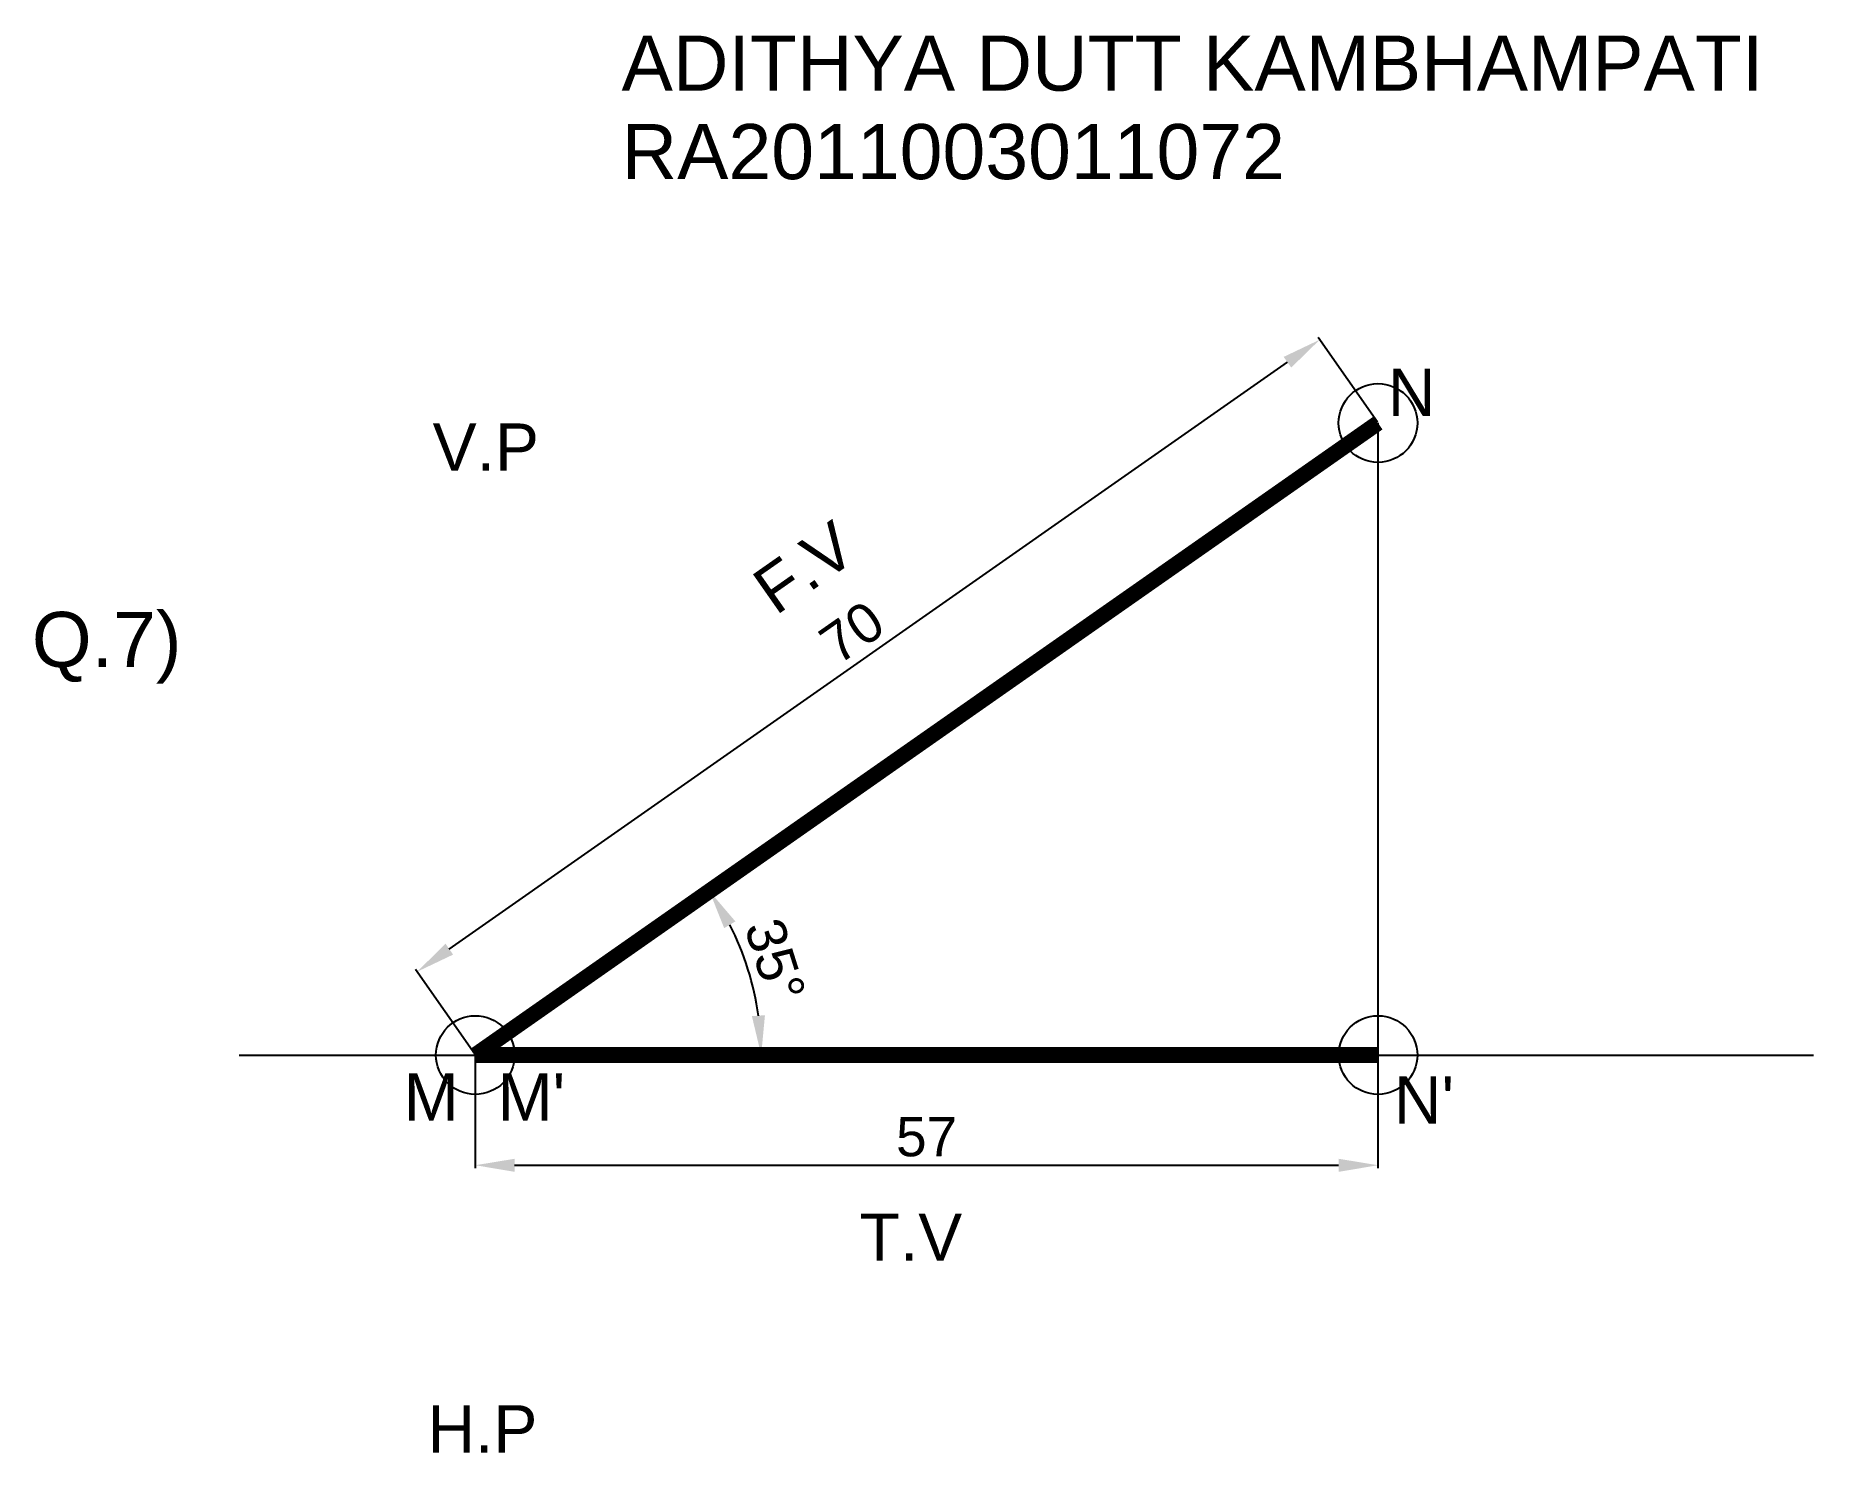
# Model space of a CAD drawing. Header units: millimetres. Extents: x 50 to 163, y 100 to 190.
import ezdxf

# ---------------------------------------------------------------- set-up
doc = ezdxf.new("R2010")
doc.units = ezdxf.units.MM
doc.header["$MEASUREMENT"] = 0
doc.header["$PDMODE"] = 33
doc.header["$PDSIZE"] = 5
doc.styles.get("Standard").update_dxf_attribs({"font": 'arial.ttf'})
doc.dimstyles.new('', dxfattribs={"dimtxt": 2.5, "dimasz": 2.5, "dimexe": 0.18, "dimexo": 0.0625, "dimgap": 0.53, "dimtad": 1, "dimdec": 0, "dimdsep": 46, "dimtxsty": 'Standard', "dimcen": 2.5, "dimadec": 0, "dimazin": 0, "dimtfac": 1, "dimtdec": 0, "dimtmove": 0, "dimatfit": 3, "dimfxl": 1, "dimtolj": 1, "dimtzin": 0, "dimarcsym": 0})

# ---------------------------------------------------------------- blocks, each defined once
blk = doc.blocks.new('*D1')
at = {"color": 0, "linetype": 'ByBlock', "lineweight": -2, "transparency": 16777216}
for p, q in [((77.85, 125.5), (77.85, 118.38)), ((135.19, 125.5), (135.19, 118.38)), ((80.35, 118.56), (132.69, 118.56))]:
    blk.add_line(p, q, dxfattribs=at)
at = {"color": 0, "transparency": 16777216}
for points in [[(80.35, 118.97), (80.35, 118.14), (77.85, 118.56)], [(132.69, 118.97), (132.69, 118.14), (135.19, 118.56)]]:
    blk.add_solid(points, dxfattribs=at)
at = {"layer": 'Defpoints', "color": 0, "transparency": 16777216}
for p in [(77.85, 125.56), (135.19, 125.56), (135.19, 118.56)]:
    blk.add_point(p, dxfattribs=at)
at = {"color": 0, "transparency": 16777216, "insert": (106.52, 120.36), "char_height": 2.5, "attachment_point": 5}
blk.add_mtext('\\A1;57', dxfattribs=at)
blk = doc.blocks.new('*D2')
at = {"color": 0, "linetype": 'ByBlock', "lineweight": -2, "transparency": 16777216}
for p, q in [((135.16, 165.77), (131.39, 171.15)), ((76.2, 132.29), (129.44, 169.57)), ((77.82, 125.62), (74.05, 131))]:
    blk.add_line(p, q, dxfattribs=at)
at = {"color": 0, "transparency": 16777216}
for points in [[(129.2, 169.91), (129.68, 169.23), (131.49, 171)], [(75.96, 132.63), (76.44, 131.94), (74.15, 130.85)]]:
    blk.add_solid(points, dxfattribs=at)
at = {"layer": 'Defpoints', "color": 0, "transparency": 16777216}
for p in [(131.49, 171), (135.19, 165.71), (77.85, 125.56)]:
    blk.add_point(p, dxfattribs=at)
at = {"color": 0, "transparency": 16777216, "insert": (101.78, 152.41), "char_height": 2.5, "attachment_point": 5, "rotation": 35}
blk.add_mtext('\\A1;70', dxfattribs=at)
blk = doc.blocks.new('*D3')
at = {"color": 0, "linetype": 'ByBlock', "lineweight": -2, "transparency": 16777216}
blk.add_arc((77.85, 125.56), 18.16, 7.8958, 27.1042, dxfattribs=at)
at = {"color": 0, "transparency": 16777216}
for points in [[(93.66, 133.62), (94.37, 134.05), (92.72, 135.98)], [(96.25, 128.09), (95.42, 128.03), (96.01, 125.56)]]:
    blk.add_solid(points, dxfattribs=at)
at = {"layer": 'Defpoints', "color": 0, "transparency": 16777216}
for p in [(135.19, 165.71), (95.63, 129.24), (77.85, 125.56), (77.85, 125.56), (135.19, 125.56)]:
    blk.add_point(p, dxfattribs=at)
at = {"color": 0, "transparency": 16777216, "insert": (96.89, 131.57), "char_height": 2.5, "attachment_point": 5, "rotation": 287.5}
blk.add_mtext('\\A1;35°', dxfattribs=at)

msp = doc.modelspace()

# ---------------------------------------------------------------- linework, layer by layer
for p, q in [((135.19, 165.71), (135.19, 125.56)), ((62.85, 125.56), (162.85, 125.56)), ((62.85, 125.56), (77.85, 125.56))]:
    msp.add_line(p, q)
at = {"color": 1, "const_width": 1}
msp.add_lwpolyline([(77.85, 125.56), (135.19, 165.71)], dxfattribs=at)
at = {"const_width": 1}
msp.add_lwpolyline([(77.85, 125.56), (135.19, 125.56)], dxfattribs=at)
for p in [(135.19, 165.71), (77.85, 125.56), (135.19, 125.56)]:
    msp.add_point(p)

# ---------------------------------------------------------------- texts
for s, height, p in [('ADITHYA DUTT KAMBHAMPATI', 3.5, (87.14, 186.82)), ('RA2011003011072', 3.5, (87.14, 181.2)), ('N', 3, (135.82, 166.16)), ('V.P', 3, (75.14, 162.68)), ('Q.7)', 3.5, (49.68, 150.21)), ('M', 3, (73.3, 121.4)), ("M'", 3, (79.27, 121.39)), ("N'", 3, (136.2, 121.21)), ('T.V', 3, (102.26, 112.49)), ('H.P', 3, (74.81, 100.31))]:
    msp.add_text(s, height=height).set_placement(p)
msp.add_text('F.V', height=3, rotation=35).set_placement((96.93, 153.44))

# ---------------------------------------------------------------- dimensions: what is measured, and where the dimension line sits
dim = msp.add_aligned_dim(p1=(77.85, 125.56), p2=(135.19, 165.71), distance=6.45, dimstyle='')
dim.commit()
dim.dimension.update_dxf_attribs({"geometry": '*D2', "text_midpoint": (101.78, 152.41)})
dim = msp.add_angular_dim_2l(base=(95.63, 129.24), line1=((77.85, 125.56), (135.19, 165.71)), line2=((77.85, 125.56), (135.19, 125.56)), dimstyle='')
dim.commit()
dim.dimension.update_dxf_attribs({"geometry": '*D3', "text_midpoint": (96.89, 131.57)})
dim = msp.add_linear_dim(base=(135.19, 118.56), p1=(77.85, 125.56), p2=(135.19, 125.56), dimstyle='')
dim.commit()
dim.dimension.update_dxf_attribs({"geometry": '*D1', "text_midpoint": (106.52, 120.36)})

doc.saveas('drawing.dxf')
